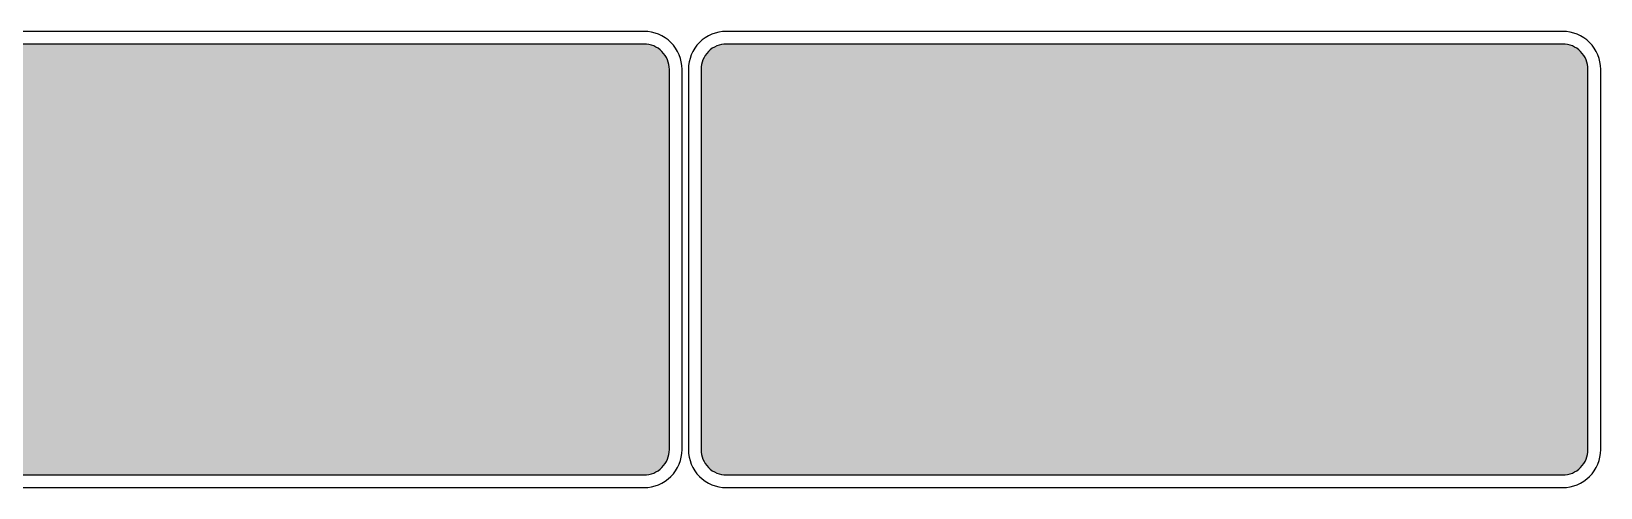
# Model space of a CAD drawing. Header units: inches. Extents: x 9636 to 21597, y -10243 to 557.
# Drawn here: x 13259.9 to 13383.8, y -873.1 to -837.1 of the extents above; entities that cross this region are included whole.
import ezdxf

# ---------------------------------------------------------------- set-up
doc = ezdxf.new("R2010")
doc.units = ezdxf.units.IN
doc.header["$MEASUREMENT"] = 0
doc.layers.add('IEL-HATCH-002', color=7, linetype='Continuous')

msp = doc.modelspace()

# ---------------------------------------------------------------- hatches: boundary and pattern name
at = {"layer": 'IEL-HATCH-002', "true_color": 0xc7c8ca, "transparency": 33554687}
h = msp.add_hatch(dxfattribs=at)
h.set_pattern_fill('CROSS', color=9, scale=10, angle=180)
h.set_pattern_definition([(180, (31640.8873, -3466.5948), (-2.5, -2.5), [1.25, -3.75]), (270, (31640.2623, -3465.9698), (2.5, -2.5), [1.25, -3.75])])
h.paths.add_polyline_path([(13312.78, -870.08, 0.414214), (13314.78, -872.08), (13380.78, -872.08, 0.414214), (13382.78, -870.08), (13382.78, -840.08, 0.414214), (13380.78, -838.08), (13314.78, -838.08, 0.414214), (13312.78, -840.08)])
h.paths.add_polyline_path([(13240.28, -870.08, 0.414214), (13242.28, -872.08), (13308.28, -872.08, 0.414214), (13310.28, -870.08), (13310.28, -840.08, 0.414214), (13308.28, -838.08), (13242.28, -838.08, 0.414214), (13240.28, -840.08)])
h.paths.add_polyline_path([(13167.78, -870.08, 0.414214), (13169.78, -872.08), (13235.78, -872.08, 0.414214), (13237.78, -870.08), (13237.78, -840.08, 0.414214), (13235.78, -838.08), (13169.78, -838.08, 0.414214), (13167.78, -840.08)])
h.paths.add_polyline_path([(13095.28, -870.08, 0.414214), (13097.28, -872.08), (13163.28, -872.08, 0.414214), (13165.28, -870.08), (13165.28, -840.08, 0.414214), (13163.28, -838.08), (13097.28, -838.08, 0.414214), (13095.28, -840.08)])

# ---------------------------------------------------------------- linework, layer by layer
for points in [[(13308.28, -837.08), (13242.28, -837.08, 0.414214), (13239.28, -840.08), (13239.28, -870.08, 0.414214), (13242.28, -873.08), (13308.28, -873.08, 0.414214), (13311.28, -870.08), (13311.28, -840.08, 0.414214)], [(13380.78, -837.08), (13314.78, -837.08, 0.414214), (13311.78, -840.08), (13311.78, -870.08, 0.414214), (13314.78, -873.08), (13380.78, -873.08, 0.414214), (13383.78, -870.08), (13383.78, -840.08, 0.414214)], [(13308.28, -838.08), (13242.28, -838.08, 0.414214), (13240.28, -840.08), (13240.28, -870.08, 0.414214), (13242.28, -872.08), (13308.28, -872.08, 0.414214), (13310.28, -870.08), (13310.28, -840.08, 0.414214)], [(13380.78, -838.08), (13314.78, -838.08, 0.414214), (13312.78, -840.08), (13312.78, -870.08, 0.414214), (13314.78, -872.08), (13380.78, -872.08, 0.414214), (13382.78, -870.08), (13382.78, -840.08, 0.414214)]]:
    msp.add_lwpolyline(points, format="xyb", close=True)

doc.saveas('drawing.dxf')
